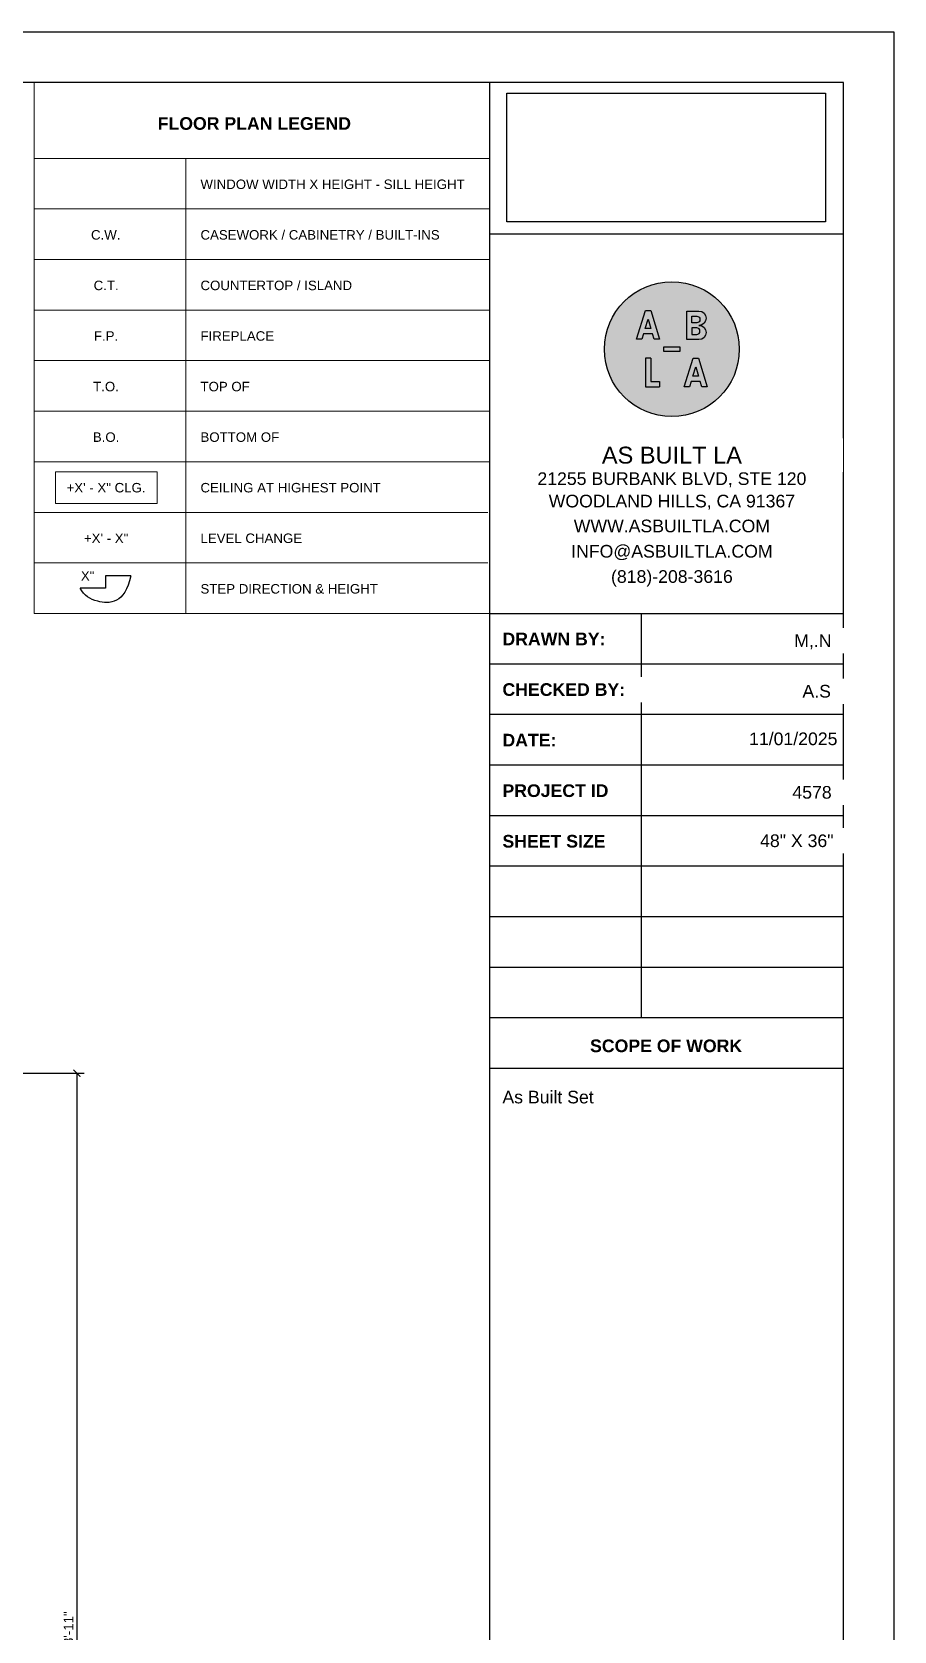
# Model space of a CAD drawing. Header units: inches. Extents: x -2078 to 106214, y -964 to 6385.
# Drawn here: x 23684 to 24230, y 4221 to 5233 of the extents above; entities that cross this region are included whole.
import ezdxf

# ---------------------------------------------------------------- set-up
doc = ezdxf.new("R2010")
doc.units = ezdxf.units.IN
doc.header["$MEASUREMENT"] = 0
doc.set_wipeout_variables(frame=1)
for name, color, linetype, lineweight in [('A-ANNO', 2, 'Continuous', 5), ('A-ANNO-DIMS', 1, 'Continuous', 9), ('A-DETAIL-2', 20, 'Continuous', 25), ('A-DETAIL-3', 40, 'Continuous', 15)]:
    doc.layers.add(name, color=color, linetype=linetype, lineweight=lineweight)
doc.layers.add('A-HATCH', color=9, linetype='Continuous')
doc.layers.add('A-TB', color=7, linetype='Continuous')
doc.styles.add('Arial_3', font='arial.ttf', dxfattribs={"height": 0.125})
doc.styles.add('Arial_5', font='arial.ttf', dxfattribs={"height": 0.09375})
doc.styles.add('Arial_B_2', font='arialbd.ttf', dxfattribs={"height": 0.125})
doc.styles.add('JC', font='arial.ttf', dxfattribs={"height": 0.125})
doc.dimstyles.new('JC-DIMS', dxfattribs={"dimtxt": 0.125, "dimasz": 0.09375, "dimexe": 0.09375, "dimexo": 0.09375, "dimgap": 0.046875, "dimtad": 1, "dimdec": 1, "dimzin": 0, "dimdsep": 46, "dimlunit": 4, "dimtxsty": 'JC', "dimblk": 'ARCHTICK', "dimcen": 0.09, "dimclrd": 1, "dimclre": 1, "dimclrt": 256, "dimadec": 0, "dimazin": 0, "dimtfac": 1, "dimtdec": 1, "dimtofl": 0, "dimtmove": 1, "dimatfit": 3, "dimfxl": 1, "dimtolj": 1, "dimtzin": 0, "dimarcsym": 0})
picture_1 = doc.add_image_def('image1.png', size_in_pixel=(151, 61))

# ---------------------------------------------------------------- blocks, each defined once
blk = doc.blocks.new('_ArchTick')
at = {"color": 0, "linetype": 'ByBlock', "const_width": 0.15}
blk.add_lwpolyline([(-0.5, -0.5), (0.5, 0.5)], dxfattribs=at)
blk = doc.blocks.new('*D1041')
at = {"layer": 'A-ANNO-DIMS', "color": 1, "lineweight": -2, "transparency": 16777216}
for p, q in [((23414.4, 4573.7), (23717.4, 4573.7)), ((23712.9, 4573.7), (23712.9, 3866.7)), ((23415.4, 3866.7), (23717.4, 3866.7))]:
    blk.add_line(p, q, dxfattribs=at)
at = {"layer": 'Defpoints', "color": 0, "transparency": 16777216}
for p in [(23409.9, 4573.7), (23410.9, 3866.7), (23712.9, 3866.7)]:
    blk.add_point(p, dxfattribs=at)
at = {"layer": 'A-ANNO-DIMS', "color": 1, "lineweight": -2, "transparency": 16777216, "xscale": 4.5, "yscale": 4.5, "zscale": 4.5}
for p, rotation in [((23712.9, 4573.7), 90), ((23712.9, 3866.7), 270)]:
    blk.add_blockref('_ArchTick', p, dxfattribs=dict(at, rotation=rotation))
at = {"layer": 'A-ANNO-DIMS', "transparency": 16777216, "insert": (23707.6, 4220.2), "char_height": 6, "width": 0.574, "attachment_point": 5, "rotation": 90, "style": 'JC'}
blk.add_mtext('\\A1;58\'-11"', dxfattribs=at)
blk = doc.blocks.new('JC_TB_48x36 - JC_TB_3624-1264225-Floor Plans')
at = {"layer": 'A-TB'}
for p, q in [((47.997, 24.012), (-0.003, 24.012)), ((47.997, -11.988), (47.997, 24.012)), ((47.497, 23.512), (0.747, 23.512)), ((43.997, 23.512), (43.997, -11.488)), ((47.497, -11.488), (47.497, 23.512)), ((47.497, 22.012), (43.997, 22.012)), ((47.497, 18.262), (43.997, 18.262)), ((45.497, 18.262), (45.497, 14.263)), ((47.497, 17.762), (43.997, 17.762)), ((47.497, 17.263), (43.997, 17.263)), ((47.497, 16.763), (43.997, 16.763)), ((47.497, 16.263), (43.997, 16.263)), ((47.497, 15.763), (43.997, 15.763)), ((47.497, 15.263), (43.997, 15.263)), ((47.497, 14.763), (43.997, 14.763)), ((47.497, 14.263), (43.997, 14.263)), ((47.497, 13.763), (43.997, 13.763))]:
    blk.add_line(p, q, dxfattribs=at)
at = {"layer": 'A-TB', "char_height": 0.125, "attachment_point": 1, "bg_fill": 2}
for s, insert, width, style in [('21255 Burbank Blvd, Ste 120', (44.596, 19.632), 2.74909, 'Arial_3'), ('(818)-208-3616', (45.182, 18.691), 1.44556, 'Arial_3'), ('SCOPE OF WORK', (44.992, 14.05), 1.82747, 'Arial_B_2')]:
    blk.add_mtext(s, dxfattribs=dict(at, insert=insert, width=width, style=style))
for s, insert, width, style in [('WOODLAND HILLS, CA 91367', (44.513, 19.437), 2.95425, 'Arial_3'), ('INFO@ASBUILTLA.COM', (44.738, 18.941), 2.41138, 'Arial_3'), ('DRAWN BY:', (44.126, 18.073), 1.22463, 'Arial_B_2'), ('CHECKED BY:', (44.126, 17.573), 1.4645, 'Arial_B_2'), ('DATE:', (44.126, 17.073), 0.63441, 'Arial_B_2'), ('PROJECT ID', (44.126, 16.573), 1.26566, 'Arial_B_2'), ('SHEET SIZE', (44.126, 16.073), 1.23725, 'Arial_B_2'), ('48" X 36"', (46.673, 16.078), 0.87428, 'Arial_3')]:
    blk.add_mtext(s, dxfattribs=dict(at, insert=insert, width=width, style=style))
at = {"layer": 'A-TB', "insert": (44.751, 19.191), "char_height": 0.125, "width": 2.37666, "attachment_point": 1, "style": 'Arial_3', "bg_fill": 2}
blk.add_mtext('WWW.ASBUILTLA.COM', dxfattribs=at)
blk = doc.blocks.new('Logo - ABLA - CAD Format')
at = {"layer": 'A-HATCH', "true_color": 0xc9ee63}
h = blk.add_hatch(color=71, dxfattribs=at)
h.dxf.hatch_style = 1
h.paths.add_polyline_path([(-0.707, 0.887), (-0.79, 0.617), (-0.624, 0.617)], flags=0)
h.paths.add_polyline_path([(0.595, 0.782), (0.736, 0.782, 1), (0.736, 0.977), (0.595, 0.977)], flags=0)
h.paths.add_polyline_path([(0.595, 0.438), (0.736, 0.438, 1), (0.736, 0.632), (0.595, 0.632)], flags=0)
h.paths.add_polyline_path([(0.624, -0.797), (0.79, -0.797), (0.707, -0.527)], flags=0)
h.paths.add_polyline_path([(-2, 0, 1), (2, 0, 1)])
h.paths.add_polyline_path([(0.803, 0.283), (0.44, 0.283), (0.44, 1.132), (0.803, 1.132, -1), (0.803, 0.707, -1)], flags=16)
h.paths.add_polyline_path([(0.736, 0.438), (0.595, 0.438), (0.595, 0.632), (0.736, 0.632, -1)], flags=0)
h.paths.add_polyline_path([(0.787, -0.267), (1.048, -1.116), (0.888, -1.116), (0.839, -0.957), (0.575, -0.957), (0.526, -1.116), (0.367, -1.116), (0.627, -0.267)], flags=16)
h.paths.add_polyline_path([(0.736, 0.782), (0.595, 0.782), (0.595, 0.977), (0.736, 0.977, -1)], flags=0)
h.paths.add_polyline_path([(0.707, -0.527), (0.79, -0.797), (0.624, -0.797)], flags=0)
h.paths.add_polyline_path([(0.25, 0.062), (0.25, -0.062), (-0.25, -0.062), (-0.25, 0.062)], flags=16)
h.paths.add_polyline_path([(-0.367, 0.298), (-0.526, 0.298), (-0.575, 0.458), (-0.839, 0.458), (-0.888, 0.298), (-1.048, 0.298), (-0.787, 1.147), (-0.627, 1.147)], flags=16)
h.paths.add_polyline_path([(-0.627, -0.267), (-0.627, -0.957), (-0.367, -0.957), (-0.367, -1.116), (-0.787, -1.116), (-0.787, -0.267)], flags=16)
h.paths.add_polyline_path([(-0.624, 0.617), (-0.79, 0.617), (-0.707, 0.887)], flags=0)
at = {"layer": 'A-HATCH'}
h = blk.add_hatch(color=250, dxfattribs=at)
h.dxf.hatch_style = 1
h.paths.add_polyline_path([(-0.627, 1.147), (-0.787, 1.147), (-1.048, 0.298), (-0.888, 0.298), (-0.839, 0.458), (-0.575, 0.458), (-0.526, 0.298), (-0.367, 0.298)])
h.paths.add_polyline_path([(-0.624, 0.617), (-0.79, 0.617), (-0.707, 0.887)], flags=16)
h.paths.add_polyline_path([(0.44, 0.283), (0.803, 0.283, 1), (0.803, 0.707, 1), (0.803, 1.132), (0.44, 1.132)])
h.paths.add_polyline_path([(0.595, 0.438), (0.595, 0.632), (0.736, 0.632, -1), (0.736, 0.438)], flags=16)
h.paths.add_polyline_path([(0.595, 0.782), (0.595, 0.977), (0.736, 0.977, -1), (0.736, 0.782)], flags=16)
h.paths.add_polyline_path([(0.367, -1.116), (0.526, -1.116), (0.575, -0.957), (0.839, -0.957), (0.888, -1.116), (1.048, -1.116), (0.787, -0.267), (0.627, -0.267)])
h.paths.add_polyline_path([(0.707, -0.527), (0.79, -0.797), (0.624, -0.797)], flags=16)
h.paths.add_polyline_path([(0.25, -0.062), (0.25, 0.062), (-0.25, 0.062), (-0.25, -0.062)])
h.paths.add_polyline_path([(-0.787, -1.116), (-0.367, -1.116), (-0.367, -0.957), (-0.627, -0.957), (-0.627, -0.267), (-0.787, -0.267)])
at = {"layer": 'A-HATCH', "true_color": 0xc9ee63}
h = blk.add_hatch(color=71, dxfattribs=at)
h.dxf.hatch_style = 1
h.paths.add_polyline_path([(-0.707, 0.887), (-0.79, 0.617), (-0.624, 0.617)])
h.paths.add_polyline_path([(0.736, 0.782, 1), (0.736, 0.977), (0.595, 0.977), (0.595, 0.782)])
h.paths.add_polyline_path([(0.595, 0.632), (0.595, 0.438), (0.736, 0.438, 1), (0.736, 0.632)])
h.paths.add_polyline_path([(0.624, -0.797), (0.79, -0.797), (0.707, -0.527)])
blk.add_circle((0, 0), 2)
at = {"layer": 'A-HATCH', "color": 250}
for points in [[(-0.627, 1.147), (-0.367, 0.298), (-0.526, 0.298), (-0.575, 0.458), (-0.839, 0.458), (-0.888, 0.298), (-1.048, 0.298), (-0.787, 1.147)], [(-0.707, 0.887), (-0.624, 0.617), (-0.79, 0.617)], [(0.25, 0.062), (-0.25, 0.062), (-0.25, -0.062), (0.25, -0.062)], [(0.787, -0.267), (1.048, -1.116), (0.888, -1.116), (0.839, -0.957), (0.575, -0.957), (0.526, -1.116), (0.367, -1.116), (0.627, -0.267)], [(0.707, -0.527), (0.79, -0.797), (0.624, -0.797)]]:
    blk.add_lwpolyline(points, close=True, dxfattribs=at)
for points in [[(0.803, 0.707, -1), (0.803, 0.283), (0.44, 0.283), (0.44, 1.132), (0.803, 1.132, -1)], [(0.595, 0.977), (0.736, 0.977, -1), (0.736, 0.782), (0.595, 0.782)], [(0.595, 0.438), (0.736, 0.438, 1), (0.736, 0.632), (0.595, 0.632)]]:
    blk.add_lwpolyline(points, format="xyb", close=True, dxfattribs=at)
for points in [[(-0.787, -0.267), (-0.787, -1.116), (-0.367, -1.116)], [(-0.627, -0.267), (-0.787, -0.267)], [(-0.627, -0.267), (-0.627, -0.957), (-0.367, -0.957)], [(-0.367, -0.957), (-0.367, -1.116)]]:
    blk.add_lwpolyline(points, dxfattribs=at)
blk = doc.blocks.new('TB-INFO-ABLA')
blk.add_wipeout([(168, 180), (168, 0), (0, 0), (0, 180)])
blk.add_wipeout([(168, 180), (168, 0), (0, 0), (0, 180)])
at = {"xscale": 16, "yscale": 16, "zscale": 16}
blk.add_blockref('Logo - ABLA - CAD Format', (86.6, 125.44), dxfattribs=at)
at = {"char_height": 6, "width": 168.6195, "attachment_point": 2, "style": 'JC', "bg_fill": 2}
for s, insert in [('21255 BURBANK BLVD, STE 120', (86.6, 66.99)), ('(818)-208-3616', (86.6, 20.54))]:
    blk.add_mtext(s, dxfattribs=dict(at, insert=insert))
for s, insert in [('WOODLAND HILLS, CA 91367', (86.6, 56.36)), ('INFO@ASBUILTLA.COM', (86.6, 32.54))]:
    blk.add_mtext(s, dxfattribs=dict(at, insert=insert))
at = {"insert": (86.6, 44.54), "char_height": 6, "width": 168.6195, "attachment_point": 2, "style": 'JC', "bg_fill": 2}
blk.add_mtext('WWW.ASBUILTLA.COM', dxfattribs=at)
blk.add_lwpolyline([(168, 180), (0, 180), (0, 0), (168, 0)], close=True)
at = {"insert": (86.6, 75.11), "char_height": 8, "width": 154.3467, "attachment_point": 5, "style": 'JC', "bg_fill": 2}
blk.add_mtext('AS BUILT LA ', dxfattribs=at)

msp = doc.modelspace()

# ---------------------------------------------------------------- linework, layer by layer
at = {"layer": 'A-DETAIL-2'}
for p, q in [((23746.992, 4888.555), (23730.992, 4888.555)), ((23730.992, 4888.555), (23730.992, 4880.724)), ((23730.992, 4880.724), (23714.992, 4880.724))]:
    msp.add_line(p, q, dxfattribs=at)
msp.add_open_spline([(23746.992, 4888.555), (23743.497, 4870.574), (23725.793, 4870.574), (23717.552, 4875.974), (23714.992, 4880.724)], degree=3, knots=[0, 0, 0, 0, 0.0199103671, 0.0342127174, 0.0342127174, 0.0342127174, 0.0342127174], dxfattribs=at)
at = {"layer": 'A-DETAIL-3', "lineweight": 9}
for p, q in [((23973.88, 5200.663), (23685.88, 5200.663)), ((23685.88, 5200.663), (23685.88, 4864.663)), ((23685.88, 5200.663), (23685.88, 4864.663)), ((23973.88, 5152.663), (23685.88, 5152.663)), ((23781.88, 5152.663), (23781.88, 4864.663)), ((23973.88, 5120.663), (23685.88, 5120.663)), ((23973.88, 4768.663), (23973.88, 5104.663)), ((23973.88, 5104.663), (23973.88, 5056.663)), ((23973.88, 5088.663), (23685.88, 5088.663)), ((23973.88, 5056.663), (23685.88, 5056.663)), ((23973.88, 5024.663), (23685.88, 5024.663)), ((23973.88, 4992.663), (23685.88, 4992.663)), ((23973.88, 4960.663), (23685.88, 4960.663)), ((23973.88, 4928.663), (23685.88, 4928.663)), ((23973.88, 4896.663), (23685.88, 4896.663)), ((23973.88, 4864.663), (23685.88, 4864.663))]:
    msp.add_line(p, q, dxfattribs=at)

# ---------------------------------------------------------------- dimensions: what is measured, and where the dimension line sits
at = {"layer": 'A-ANNO-DIMS'}
dim = msp.add_linear_dim(base=(23712.928, 3866.741), p1=(23409.875, 4573.741), p2=(23410.875, 3866.741), angle=90, dimstyle='JC-DIMS', dxfattribs=at)
dim.commit()
dim.dimension.update_dxf_attribs({"geometry": '*D1041', "text_midpoint": (23707.614, 4220.241)})

# ---------------------------------------------------------------- next in the draw order: block references
at = {"layer": 'A-TB', "xscale": 64, "yscale": 64, "zscale": 64}
msp.add_blockref('JC_TB_48x36 - JC_TB_3624-1264225-Floor Plans', (21158.08, 3695.863), dxfattribs=at)

# ---------------------------------------------------------------- next in the draw order: linework, layer by layer
at = {"layer": 'A-ANNO', "flags": 128}
msp.add_lwpolyline([(23699.382, 4954.233), (23763.68, 4954.233), (23763.68, 4934.317), (23699.382, 4934.317)], close=True, dxfattribs=at)

# ---------------------------------------------------------------- next in the draw order: block references
at = {"xscale": 1.333333333333333, "yscale": 1.333333333333333, "zscale": 1.333333333333333}
msp.add_blockref('TB-INFO-ABLA', (23973.88, 4864.663), dxfattribs=at)

# ---------------------------------------------------------------- next in the draw order: texts
at = {"layer": 'A-ANNO', "lineweight": 50, "insert": (23764.011, 5178.754), "char_height": 8, "width": 147.46, "attachment_point": 1, "style": 'Arial_B_2'}
msp.add_mtext('FLOOR PLAN LEGEND', dxfattribs=at)
at = {"layer": 'A-ANNO', "char_height": 6, "attachment_point": 1, "style": 'Arial_5'}
for s, insert, width in [('WINDOW WIDTH X HEIGHT - SILL HEIGHT', (23791.088, 5139.28), 205.232), ('C.W.', (23721.829, 5107.28), 23.23), ('CASEWORK / CABINETRY / BUILT-INS', (23791.088, 5107.28), 185.436), ('C.T.', (23723.495, 5075.28), 19.392), ('COUNTERTOP / ISLAND', (23791.088, 5075.28), 117.766), ('F.P.', (23723.662, 5043.28), 18.786), ('FIREPLACE', (23791.088, 5043.28), 56.964), ('T.O.', (23723.162, 5011.28), 19.998), ('TOP OF', (23791.088, 5011.28), 38.38), ('B.O.', (23722.995, 4979.28), 20.604), ('BOTTOM OF ', (23791.088, 4979.28), 64.236), ('+X\' - X" CLG.', (23706.335, 4947.28), 61.004), ('CEILING AT HIGHEST POINT', (23791.088, 4947.28), 139.38), ('+X\' - X"', (23717.329, 4915.28), 34.138), ('LEVEL CHANGE', (23791.088, 4915.28), 78.982), ('X"', (23715.413, 4891.438), 10.302), ('STEP DIRECTION & HEIGHT', (23791.088, 4883.28), 137.36)]:
    msp.add_mtext(s, dxfattribs=dict(at, insert=insert, width=width))
at = {"layer": 'A-TB', "char_height": 8, "attachment_point": 1, "style": 'Arial_3', "bg_fill": 2}
for s, insert, width in [('M,.N', (24166.732, 4851.482), 28.482), ('A.S', (24171.955, 4819.482), 37.976), ('11/01/2025', (24138.179, 4789.351), 52.52), ('4578', (24165.573, 4755.482), 29.896), ('As Built Set', (23982.12, 4562.649), 70.498)]:
    msp.add_mtext(s, dxfattribs=dict(at, insert=insert, width=width))

# ---------------------------------------------------------------- next in the draw order: pictures from other files: only their frames are drawn
at = {"color": 7, "true_color": 0xffffff}
image = msp.add_image(picture_1, insert=(23984.971, 5112.579), size_in_units=(201.555, 81.423), dxfattribs=at)
image.dxf.flags = 15

doc.saveas('drawing.dxf')
